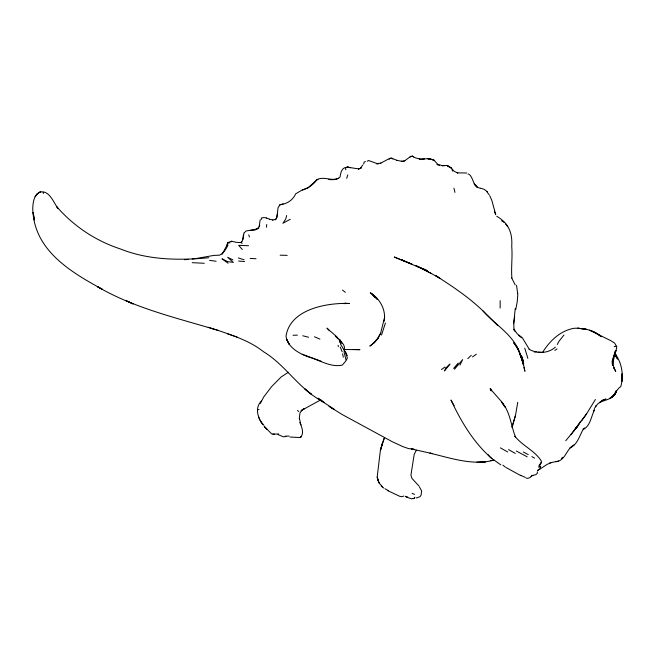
<?xml version="1.0" encoding="UTF-8"?>
<svg xmlns="http://www.w3.org/2000/svg" width="655" height="655" viewBox="0 0 655 655"><rect width="100%" height="100%" fill="white"/><g stroke="black" fill="none" stroke-linecap="round" stroke-linejoin="round"><path stroke-width="0.98" d="M500.142 308.087L500.174 300.629M537.321 471.764L537.305 473.385L535.847 474.654L531.483 475.726M363.648 164.192L364.033 162.284L365.4 161.482M299.261 418.856L299.941 413.018L301.734 410.357L301.382 410.857L304.378 408.548L301.161 410.619L320.925 399.763M243.144 239.329L243.889 233.106M277.581 213.432L276.656 217.583L275.387 219.851L276.246 218.778M384.1 321.4C386.327 309.905 379.99 298.803 370.37 292.76L375.749 297.968M538.893 467.424L539.016 465.484L540.367 464.485M615.487 354.216L617.395 358.981L615.487 354.216C622.062 363.435 623.904 375.88 620.76 386.589C615.839 389.602 615.111 396.226 609.559 398.535L614.128 394.99L616.502 390.773C614.464 399.067 605.711 399.583 599.366 402.547L601.478 401.359L597.466 404.127L595.673 406.911M517.843 293.44L517.254 301.578L515.812 309.373M266.626 217.968L263.809 217.55L261.304 218.049L261.574 219.384M266.429 227.269L266.732 224.493M382.635 486.96L378.983 482.882L377.174 477.118L380.375 450.427L384.313 437.999L381.914 444.827M515.239 308.579L513.733 323.021L513.995 329.17L517.016 333.608L522.387 337.874L529.453 349.524M513.684 323.709L514.683 316.889M517.737 402.26L515.436 415.835L512.038 426.569M226.679 245.453L227.727 242.718L231.649 241.228L235.996 242.301L240.917 242.571L242.375 240.762L243.496 234.67M384.714 316.914L380.326 334.435M346.02 359.849L344.112 352.365L344.481 347.232L343.621 344.702L339.888 339.953L337.145 337.636M259.388 226.974L259.748 225.255M421.173 494.402L421.583 490.824L419.339 486.78M260.24 219.589L259.208 226.302L257.882 228.112L254.82 229.627L246.182 230.937L244.241 232.771M286.644 215.503L285.776 218.975L282.911 223.273L290.28 219.269M513.929 420.977L515.272 415.835M512.022 427.707L513.708 421.828M279.439 205.752L279.963 204.794C286.882 203.926 292.785 200.332 295.732 193.774L301.341 190.507M276.869 217.558L278.039 207.782L279.611 205.171M615.381 351.014L612.728 360.397L612.474 365.49L612.081 361.429L615.381 351.014L616.257 350.843M381.521 335.082L385.41 322.956M346.708 178.34L347.789 174.91M616.101 391.06L614.21 395.325L612.99 396.308M615.831 391.78L614.783 394.212L616.633 390.372L615.25 393.45L612.065 396.963M593.651 411.021L594.601 408.515M594.388 410.259C590.941 416.883 590.442 425.93 583.065 429.615C579.274 436.156 577.464 444.786 569.76 448.036M490.963 390.315L490.096 388.661L501.026 401.056L505.013 407.017L501.476 401.777C510.31 411.643 510.753 425.21 515.493 436.967L514.846 436.189C522.412 445.85 534.832 450.575 541.358 461.063L540.94 463.503L539.368 464.469L540.539 468.505L537.591 470.347M260.313 403.447L263.695 397.012L271.457 386.786L281.052 377.043L288.347 372.269M362.6 165.166L360.52 168.36L361.208 167.958L358.481 169.096L359.194 168.826C348.452 168.196 341.869 162.89 340.01 177.137C337.088 179.879 332.552 179.961 328.785 179.47M459.957 365.089L462.635 359.595L454.513 369.207L458.156 363.124L453.678 368.405M228.014 245.052C226.073 249.031 223.74 253.346 219.499 255.196L213.907 255.401L197.139 258.332M594.912 407.68L596.025 405.486M615.913 391.747L616.175 391.256M380.752 333.256L377.902 338.553L374.259 342.827L369.78 346.069C372.589 344.898 384.035 331.373 373.849 342.77M557.249 344.522L559.116 341.083L563.955 335.032M377.37 338.881L380.064 334.001M580.379 421.558L576.678 427.6L578.848 424.342L571.013 434.527L586.553 413.903L595.395 399.493M421.108 495L420.051 496.695L416.31 497.988M513.995 329.17L513.725 329.596L514.846 331.233M229.84 243.013L228.562 242.358L222.061 254.336M261.386 401.106C254.5 407.836 257.865 417.743 262.671 424.571M540.85 463.142L541.407 462.307M468.112 174.41L468.472 173.894M416.375 450.173L414.197 454.398L410.931 475.137L411.889 478.314L418.93 485.994M586.553 413.903L581.517 420.903M573.936 430.892L576.375 427.551L573.583 431.08M367.185 161.22L368.634 160.524L376.895 163.537M412.388 498.471L413.804 498.602L414.942 497.17M389.127 159.28L390.822 157.953L397.577 160.549L396.84 160.352L402.072 161.351L401.343 161.351L404.839 160.696M231.166 241.834L231.649 241.228M542.938 351.833C550.126 340.485 560.672 330.431 574.386 328.245C583.949 328.065 594.216 330.153 601.47 336.776M565.74 440.717L571.365 433.962M531 476.545L530.141 477.56L527.766 478.338L526.129 478.101M413.804 498.602L414.648 497.661M467.801 358.621L471.297 355.297M561.368 458.533L562.792 457.272M410.063 156.995L412.314 156.054C418.856 161.204 426.773 156.979 433.847 160.008L437.843 164.372L442.575 165.723L447.168 165.453L451.058 167.901L447.168 165.453L441.92 165.617L446.415 165.51M573.895 444.974C566.133 448.953 565.65 460.702 555.907 461.75M240.606 242.62L241.957 241.646M441.462 369.543L444.95 367.029M555.358 347.134C548.194 353.626 537.215 353.929 529.043 349.23M583.114 429.066L584.653 427.977M611.352 397.519L612.384 396.799M472.509 356.893L476.365 354.232M554.793 350.425L557.037 348.927M411.078 156.152L404.135 161.187L402.432 161.49M531.09 476.39L532.867 475.309M403.783 496.064L401.802 496.711L399.755 496.318L387.965 490.767M537.599 470.544L547.457 464.207L551.567 462.569M389.921 158.273L380.416 163.308L380.932 163.218L376.51 163.488M258.725 228.358L255.18 229.889L250.677 230.257M227.727 242.718L228.562 242.358M302.233 190.155C308.137 188.312 313.606 184.481 317.167 179.478C324.25 176.105 331.536 181.517 338.627 178.234M301.988 190.024L308.169 187.764L317.167 179.478L317.978 179.74M257.407 409.989L259.061 409.424M283.214 203.82L279.963 204.794M345.996 303.028L343.867 303.601L349.41 303.462C326.575 302.659 290.042 309.193 286.022 336.171C287.602 347.437 299.22 353.594 308.882 357.081C319.779 360.127 330.529 367.611 342.262 365.138L345.652 361.192L347.42 358.015L345.987 354.052M272.677 220.055L275.419 219.335M558.502 461.063L549.774 462.872M614.136 346.659L616.068 346.241M494.107 460.105C472.754 465.967 450.697 457.992 429.917 453.17L432.251 453.604L412.142 449.125M208.757 257.743C178.995 260.559 148.3 260.166 120.135 248.859C95.769 240.876 73.737 226.221 56.911 206.89L57.976 208.405C53.448 202.444 49.633 190.318 40.274 191.94C33.864 194.519 32.963 202.526 32.75 208.495C33.61 249.932 70.11 271.645 102.254 289.264L97.382 286.636C134.643 308.366 177.12 317.994 218.049 330.382C233.974 335.859 250.226 341.165 263.605 351.792C282.084 362.878 294.242 381.497 311.395 394.228L304.886 388.89C313.499 397.217 324.528 402.342 334.107 409.408M421.894 159.435L424.505 159.059M490.243 460.588L493.231 460.162M192.21 258.995L196.132 258.471M272.914 434.2L278.653 433.946M285.907 436.549L283.238 436.787L277.957 434.543M534.234 352.005L536.257 351.825M184.391 259.699L188.296 259.405M376.699 163.971L378.369 163.865M293.055 335.303L297.46 335.106M289.183 436.083L285.343 436.124M479.771 462.127L485.232 462.184L476.93 462.094M344.014 349.5L359.963 349.672L353.094 349.5M280.144 255.196L287.209 255.352M192.259 262.68L204.278 263.277M248.54 245.74L238.649 245.347L242.325 249.473M250.218 258.43L256.04 258.733M543.478 352.406L538.082 352.079M411.987 498.946L406.034 497.006M238.584 261.026L244.552 261.55M274.47 434.142L271.669 433.897L264.186 426.356L267.232 429.557L264.972 427.396M209.584 260.363L216.134 261.255M411.258 448.863L414.287 449.395L408.384 448.536L402.915 446.644L392.32 441.74L342.082 414.468L328.933 406.313M466.794 173.026L457.247 172.838L457.763 172.994L454.071 171.25L451.32 167.975L447.594 166.01M419.175 159.214L421.026 159.566M433.323 159.951L427.969 158.649L433.847 160.008L434.126 160.688M302.782 335.761L308.554 337.243M269.696 219.188L272.971 220.08M525.335 477.397L520.512 475.293M405.248 496.293L407.754 497.055M238.33 257.964L244.11 259.773M212.58 328.671L218.049 330.382M477.569 187.379L480.254 188.255M320.999 361.159L302.225 354.29M208.249 327.238L212.932 328.785M480.713 188.19L484.151 189.344L487.32 191.71M237.192 337.096L227.58 333.853M436.901 164.528L439.472 165.412M487.713 315.661C472.583 299.81 454.21 287.471 435.837 275.73L439.849 278.203L423.155 269L394.449 257.112L395.546 257.513M394.449 257.112L412.453 264.358M421.009 268.132L415.982 265.791L426.38 270.212L422.09 268.517L428.386 271.612L422.09 268.517M266.511 218.025L269.508 219.196M289.985 437.041L300.219 437.556C304.706 433.716 301.562 426.929 300.047 422.418L300.792 424.882L299.564 418.889M417.882 266.634L416.924 266.225L431.522 273.626M412.077 493.321L414.541 494.369M407.123 262.074L411.43 263.924M405.985 261.681L400.868 259.478L404.946 261.239M314.498 336.768L319.927 339.11M232.934 259.904L227.645 257.292L233.352 262.409L227.506 261.599L221.98 258.807L228.128 263.244M520.815 475.636L505.996 467.498M388.456 490.71L384.911 488.687M527.209 456.83L516.328 451.049M523.345 452.032L528.233 454.611M500.395 447.856L507.682 451.966M508.567 449.592L515.305 453.416M531.885 456.592L534.545 458.115M330.161 407.033L334.173 409.44M240.917 242.571L242.129 243.349M412.314 156.054L413.69 156.938M501.583 220.743L504.072 222.356M324.2 402.44L317.888 398.158L323.12 401.712M600.529 336.236L594.863 332.363L589.557 330.185L610.64 340.6L614.562 343.007L616.789 346.708C615.815 354.29 611 361.413 614.595 369.33M500.772 464.853L490.546 457.55L487.959 454.57M342.467 290.108L345.349 292.294M482.907 310.789C495.376 325.273 514.216 334.942 520.135 354.257M330.316 331.135L336.989 336.94M502.827 465.156L505.251 467.007M518.752 335.458L521.716 337.824M491.807 458.467C473.655 442.796 461.095 421.533 450.959 400.033L454.234 405.764M381.185 485.944L383.732 488.041M391.764 158.068L392.771 158.936M496.76 216.273C508.698 223.208 512.595 232.877 511.735 246.354C512.644 256.973 511.006 267.576 511.899 278.146M497.734 325.576L488.139 315.923M329.203 330.308L326.951 328.114L329.768 330.898M297.55 410.398L298.754 411.561M477.225 186.912L474.163 183.891L477.11 187.207C472.885 183.957 473.147 177.964 469.365 174.459M335.344 336.162L338.062 338.913M375.831 297.959L372.245 294.029L375.348 297.509M520.316 355.108L522.665 357.843L519.759 353.823M260.592 421.214L263.981 425.39M376.428 298.615L377.206 299.597M486.542 191.276L489.154 194.781M343.949 349.819L340.534 344.129M505.447 223.658L507.633 226.687M261.615 422.475L259.527 419.429L258.414 416.351M521.11 357.114L523.509 360.946L519.579 353.201M339.708 341.517L340.731 343.597L339.151 339.822M341.468 342.565L339.888 339.953L341.869 343.302M613.923 367.75L615.733 371.434L613.915 367.954M344.194 349.893L346.184 353.561M511.694 277.966L515.231 284.966M489.694 195.689L491.758 200.135L495.704 214.553M345.447 352.005L347.281 355.681M520.127 354.33L517.065 347.281L513.708 342.696L518.236 349.524L517.065 347.281C521.093 354.715 523.386 363.001 524.901 371.287L523.984 367.463M494.369 211.295L495.737 214.758M342.123 351.735L340.281 347.076M519.759 353.995L523.722 363.951L520.512 355.206L522.215 361.273M377.943 479.976L378.983 482.882L377.174 477.118M451.999 169.489L452.531 171.07M248.744 234.793L249.449 237.044M524.753 348.149L527.856 358.334M491.176 390.421L490.742 388.996L491.25 390.92M522.469 362.158L523.222 364.81M615.07 352.734L615.479 354.314M453.931 188.173L454.955 192.382M43.124 192.398L43.369 193.454M342.565 353.831L343.343 357.204M345.578 168.204L345.824 169.735M338.16 345.283L338.357 346.667M516.533 285.285L517.63 293.186M614.988 352.906L615.495 356.787L615.119 353.037M540.26 466.229L540.539 468.505M622.013 374.938L621.963 381.038L621.988 373.661M621.841 378.696L621.98 381.325M380.776 448.994L380.375 450.427L382.397 443.435L380.776 448.994M445.981 367.848L444.442 370.943L449.977 364.074L445.981 367.848M35.796 195.55L35.133 196.688L37.163 193.929L35.796 195.55M300.751 437.041L300.219 437.556L301.415 436.41L300.751 437.041M38.801 192.693L38.252 193.037L40.618 191.825L38.801 192.693M605.826 399.083L601.47 400.713L605.826 399.083M580.723 328.564L577.473 328.188L586.34 329.309L580.723 328.564M347.551 166.992L347.044 166.894L350.36 167.713L347.551 166.992M132.973 303.863L125.58 300.424L132.973 303.863M289.313 344.456L286.595 339.274L289.313 344.456M34.338 219.793L33.135 212.457L34.338 219.793"/></g></svg>
